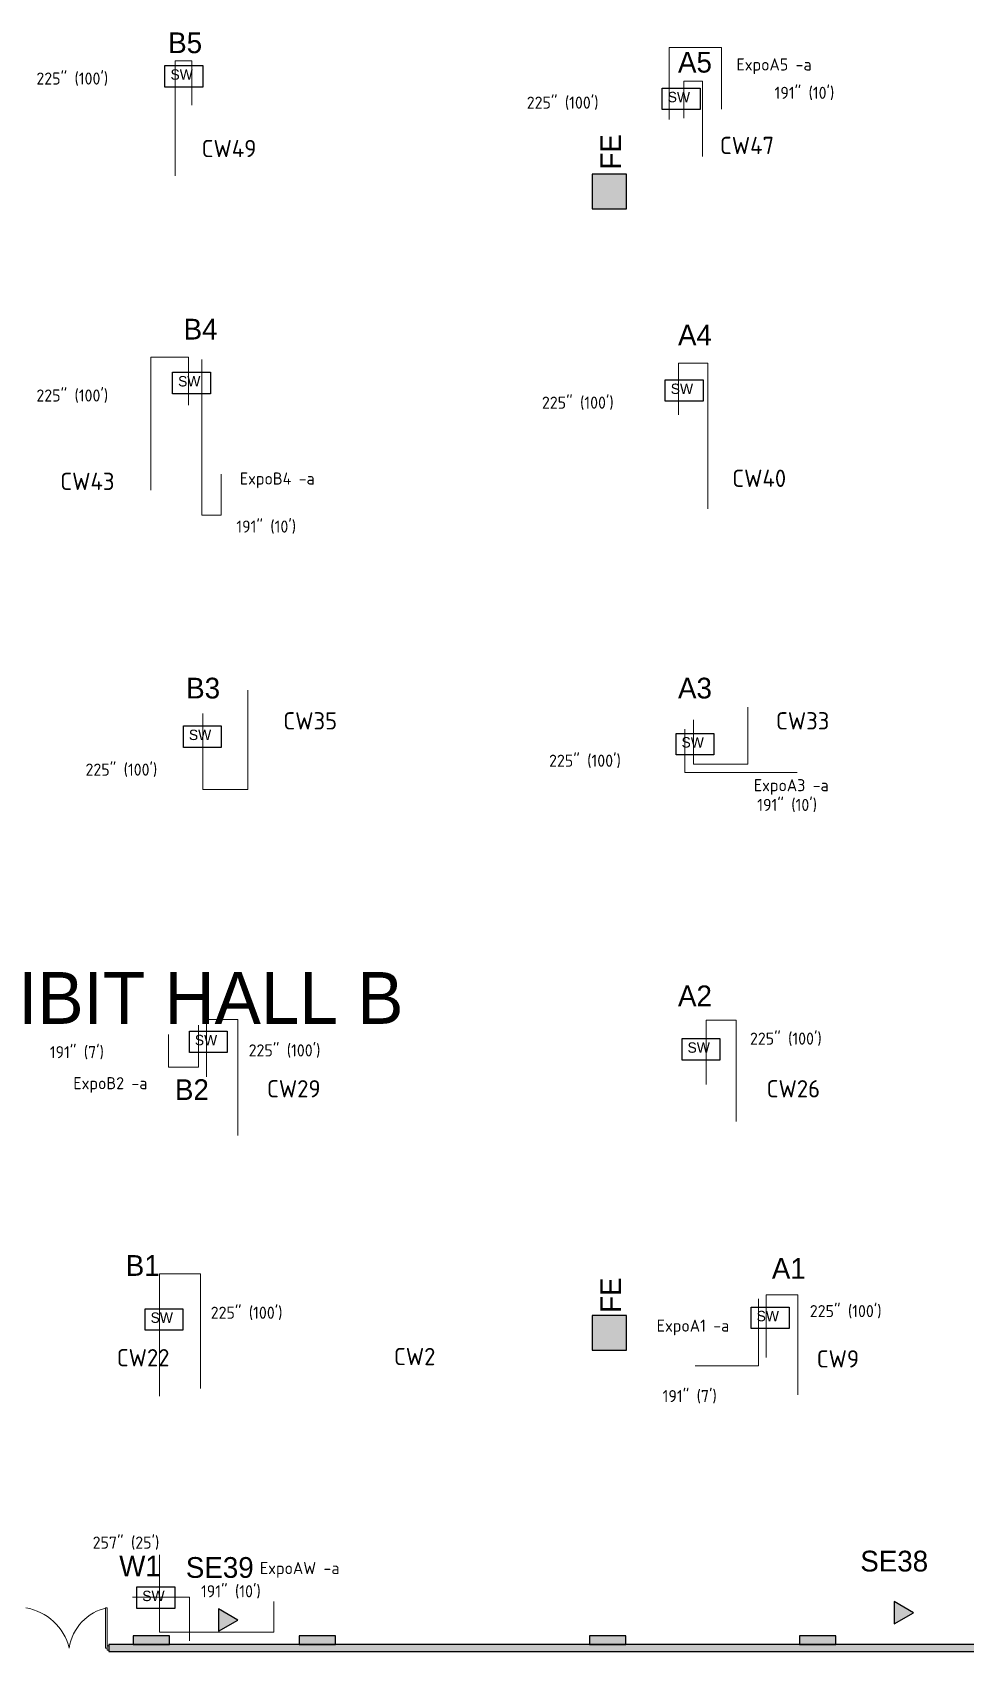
# Model space of a CAD drawing. Header units: inches. Extents: x 684 to 4480, y -4066 to -194.
# Drawn here: x 2108 to 3188, y -4065 to -2191 of the extents above; entities that cross this region are included whole.
import ezdxf
from ezdxf.enums import TextEntityAlignment as Align

# ---------------------------------------------------------------- set-up
doc = ezdxf.new("R2010")
doc.units = ezdxf.units.IN
doc.header["$LTSCALE"] = 100
doc.header["$MEASUREMENT"] = 0
doc.linetypes.add('DASHEDTINY', pattern=[2.8575, 1.905, -0.9525])
doc.layers.add('AP_Name', color=176, linetype='CONTINUOUS', lineweight=0, true_color=0x000080)
doc.layers.add('WIRE RUN', color=200, linetype='DASHEDTINY', lineweight=13, true_color=0xaa00ff)
doc.layers.add('bldg_clmn', color=9, linetype='CONTINUOUS')
doc.layers.add('bldg_fire90', color=1, linetype='CONTINUOUS')
for name, color, linetype, lineweight in [('bldg_doors', 7, 'CONTINUOUS', 18), ('bldg_text1', 94, 'CONTINUOUS', 25), ('bldg_wallint', 7, 'CONTINUOUS', 25), ('bldg_wallintsol', 7, 'CONTINUOUS', 25), ('data_location', 110, 'CONTINUOUS', 25), ('LENGTH', 4, 'CONTINUOUS', 18), ('Switch_Location', 40, 'CONTINUOUS', 25)]:
    doc.layers.add(name, color=color, linetype=linetype, lineweight=lineweight)
doc.styles.add('bldgtx36', font='bldgtx36')
doc.styles.add('bldgtx48', font='bldgtx48')
doc.styles.add('iso3098', font='iso3098')
doc.styles.add('showtx24', font='showtx24')

msp = doc.modelspace()

# ---------------------------------------------------------------- hatches: boundary and pattern name
at = {"layer": 'bldg_clmn'}
for points in [[(2795.425025630229, -2394.850359031742), (2795.425025630229, -2354.850359031743), (2755.425025630229, -2354.850359031743), (2755.425025630229, -2394.850359031742)], [(2795.425025630229, -3715.850359031743), (2795.425025630229, -3675.850359031743), (2755.425025630229, -3675.850359031743), (2755.425025630229, -3715.850359031743)], [(2224.425025630228, -4056.850359031743), (2266.425025630228, -4056.850359031743), (2266.425025630228, -4046.850359031743), (2224.425025630228, -4046.850359031743)], [(2416.425025630228, -4056.850359031743), (2458.425025630228, -4056.850359031743), (2458.425025630228, -4046.850359031743), (2416.425025630228, -4046.850359031743)], [(2752.425025630228, -4056.850359031743), (2794.425025630228, -4056.850359031743), (2794.425025630228, -4046.850359031743), (2752.425025630228, -4046.850359031743)], [(2995.425025630221, -4056.850359031744), (3037.425025630221, -4056.850359031744), (3037.425025630221, -4046.850359031744), (2995.425025630221, -4046.850359031744)]]:
    msp.add_hatch(color=256, dxfattribs=at).paths.add_polyline_path(points, flags=0)
at = {"layer": 'bldg_wallintsol'}
msp.add_hatch(color=256, dxfattribs=at).paths.add_polyline_path([(3492.675025630224, -3960.850359031745), (3488.050025630224, -3960.850359031744), (3488.050025630224, -4056.850359031744), (3482.675025630222, -4056.850359031744), (3482.675025630222, -3960.850359031744), (3475.425025630221, -3960.850359031744), (3475.425025630221, -4056.850359031744), (3339.959279501552, -4056.850359031743), (2196.425025630229, -4056.850359031744), (2196.425025630229, -4064.975359031744), (3339.959279501552, -4064.975359031744), (3492.675025630224, -4064.975359031743)], flags=0)
at = {"layer": 'data_location'}
for points in [[(3127.460620447596, -4019.901105014633), (3105.071224567025, -4006.974581275992), (3105.071224567025, -4032.827628753274)], [(2345.400578558113, -4028.407310203498), (2323.011182677542, -4015.480786464857), (2323.011182677542, -4041.333833942139)]]:
    msp.add_hatch(color=256, dxfattribs=at).paths.add_polyline_path(points, flags=0)

# ---------------------------------------------------------------- linework, layer by layer
at = {"layer": 'bldg_clmn'}
for points in [[(2795.425025630229, -2394.850359031742), (2795.425025630229, -2354.850359031743), (2755.425025630229, -2354.850359031743), (2755.425025630229, -2394.850359031742)], [(2795.425025630229, -3715.850359031743), (2795.425025630229, -3675.850359031743), (2755.425025630229, -3675.850359031743), (2755.425025630229, -3715.850359031743)], [(2224.425025630228, -4056.850359031743), (2266.425025630228, -4056.850359031743), (2266.425025630228, -4046.850359031743), (2224.425025630228, -4046.850359031743)], [(2416.425025630228, -4056.850359031743), (2458.425025630228, -4056.850359031743), (2458.425025630228, -4046.850359031743), (2416.425025630228, -4046.850359031743)], [(2752.425025630228, -4056.850359031743), (2794.425025630228, -4056.850359031743), (2794.425025630228, -4046.850359031743), (2752.425025630228, -4046.850359031743)], [(2995.425025630221, -4056.850359031744), (3037.425025630221, -4056.850359031744), (3037.425025630221, -4046.850359031744), (2995.425025630221, -4046.850359031744)]]:
    msp.add_lwpolyline(points, close=True, dxfattribs=at)
at = {"layer": 'bldg_doors'}
for p, q in [((2192.582920367071, -4060.814174821218), (2192.582920367071, -4014.235227452798)), ((2192.582920367071, -4014.235227452798), (2194.50397299865, -4014.235227452798)), ((2194.50397299865, -4014.235227452798), (2194.50397299865, -4060.814174821218)), ((2194.50397299865, -4060.814174821218), (2192.582920367071, -4060.814174821218)), ((2194.50397299865, -4058.412859031744), (2196.425025630229, -4058.412859031744)), ((2194.50397299865, -4063.215490610691), (2194.50397299865, -4058.412859031744)), ((2196.425025630229, -4063.215490610691), (2194.50397299865, -4063.215490610691)), ((2196.425025630229, -4058.412859031744), (2196.425025630229, -4063.215490610691))]:
    msp.add_line(p, q, dxfattribs=at)
for centre, radius, start, end in [((2089.522077235799, -4076.243475402907), 62.94586413778856, 14.18893519468062, 80.09835967922116), ((2205.661144518699, -4068.794371285152), 55.68826314446802, 101.5574562239916, 171.7610806139582)]:
    msp.add_arc(centre, radius, start, end, dxfattribs=at)
at = {"layer": 'bldg_wallint'}
for p, q in [((2196.425025630229, -4056.850359031744), (2196.425025630229, -4064.975359031746)), ((3339.959279501552, -4056.850359031743), (2196.425025630229, -4056.850359031744)), ((2196.425025630229, -4056.850359031744), (2196.425025630229, -4064.975359031744)), ((2196.425025630229, -4064.975359031744), (3339.959279501552, -4064.975359031744))]:
    msp.add_line(p, q, dxfattribs=at)
at = {"layer": 'data_location'}
for points in [[(3127.460620447596, -4019.901105014633), (3105.071224567025, -4006.974581275992), (3105.071224567025, -4032.827628753274)], [(2345.400578558113, -4028.407310203498), (2323.011182677542, -4015.480786464857), (2323.011182677542, -4041.333833942139)]]:
    msp.add_lwpolyline(points, close=True, dxfattribs=at)
at = {"layer": 'Switch_Location'}
for points in [[(2261.283425530628, -2229.073307028473), (2305.175902787889, -2229.073307028473), (2305.175902787889, -2253.896822184191), (2261.283425530628, -2253.896822184191)], [(2836.598793908021, -2255.125658636559), (2880.491271165282, -2255.125658636559), (2880.491271165282, -2279.949173792278), (2836.598793908021, -2279.949173792278)], [(2270.022156106398, -2584.142582530651), (2313.914633363658, -2584.142582530651), (2313.914633363658, -2608.966097686368), (2270.022156106398, -2608.966097686368)], [(2840.123171366979, -2592.826699733347), (2884.01564862424, -2592.826699733347), (2884.01564862424, -2617.650214889064), (2840.123171366979, -2617.650214889064)], [(2282.536885060998, -2993.426245447382), (2326.429362318259, -2993.426245447382), (2326.429362318259, -3018.249760603102), (2282.536885060998, -3018.249760603102)], [(2852.637900321579, -3002.110362650078), (2896.53037757884, -3002.110362650078), (2896.53037757884, -3026.933877805797), (2852.637900321579, -3026.933877805797)], [(2289.458997890512, -3346.702267005416), (2333.351475147773, -3346.702267005416), (2333.351475147773, -3371.525782161134), (2289.458997890512, -3371.525782161134)], [(2859.560013151093, -3355.386384208112), (2903.452490408354, -3355.386384208112), (2903.452490408354, -3380.209899363831), (2859.560013151093, -3380.209899363831)], [(2238.222133662394, -3668.051448722601), (2282.114610919655, -3668.051448722601), (2282.114610919655, -3692.874963878319), (2238.222133662394, -3692.874963878319)], [(2939.516761230675, -3666.182443354463), (2983.409238487936, -3666.182443354463), (2983.409238487936, -3691.005958510181), (2939.516761230675, -3691.005958510181)], [(2228.589828967508, -3990.137068918019), (2272.482306224769, -3990.137068918019), (2272.482306224769, -4014.960584073738), (2228.589828967508, -4014.960584073738)]]:
    msp.add_lwpolyline(points, close=True, dxfattribs=at)
at = {"layer": 'WIRE RUN'}
for p, q in [((2844.569980381563, -2291.627552480382), (2844.569980381563, -2207.987964919453)), ((2844.569980381563, -2207.987964919453), (2905.358904269583, -2207.987964919453)), ((2905.358904269583, -2207.987964919453), (2905.358904269583, -2279.483678898329)), ((2303.749123644617, -2569.304878126751), (2303.749123644617, -2749.485227856515)), ((2326.350776919528, -2749.485227856515), (2326.350776919528, -2702.140643082884)), ((2303.749123644617, -2749.485227856515), (2326.350776919528, -2749.485227856515)), ((2862.802217704036, -2997.367072174412), (2862.802217704036, -3047.537048487469)), ((2862.802217704036, -3047.537048487469), (2992.901973485435, -3047.537048487469)), ((2265.313385750788, -3388.475322081824), (2265.313385750788, -3350.659937483194)), ((2300.148140542881, -3339.915261894565), (2300.148140542881, -3388.475322081824)), ((2300.148140542881, -3388.475322081824), (2265.313385750788, -3388.475322081824)), ((2948.139217394359, -3656.766322007058), (2948.139217394359, -3734.015048120828)), ((2948.139217394359, -3734.015048120828), (2874.945830728562, -3734.015048120828)), ((2223.56835415838, -4002.138455550052), (2289.798718549326, -4002.138455550052)), ((2289.798718549326, -4002.138455550052), (2289.798718549326, -4052.348795913772))]:
    msp.add_line(p, q, dxfattribs=at)
at = {"layer": 'WIRE RUN', "color": 40, "true_color": 0xffaa00}
for p, q in [((2273.158691844296, -2356.793814485611), (2273.158691844296, -2223.606344769123)), ((2273.158691844296, -2223.606344769123), (2292.468705265552, -2223.606344769123)), ((2292.468705265552, -2223.606344769123), (2292.468705265552, -2275.061395576757)), ((2883.171616041678, -2247.211536427973), (2861.558272913414, -2247.211536427973)), ((2861.558272913414, -2247.211536427973), (2861.558272913414, -2290.02711316843)), ((2883.171616041678, -2334.299727101917), (2883.171616041678, -2247.211536427973)), ((2244.844503612932, -2720.642896806602), (2244.844503612932, -2566.792888136703)), ((2244.844503612932, -2566.792888136703), (2288.305308375722, -2566.792888136703)), ((2288.305308375722, -2566.792888136703), (2288.305308375722, -2622.049889050873)), ((2889.399920823947, -2573.560585428437), (2855.297650650215, -2573.560585428437)), ((2855.297650650215, -2573.560585428437), (2855.297650650215, -2633.296343942254)), ((2889.399920823947, -2742.152067008901), (2889.399920823947, -2573.560585428437)), ((2357.22632835754, -2951.874854573609), (2357.22632835754, -3067.158367908235)), ((2305.211748292667, -3067.158367908235), (2305.211748292667, -2979.139123203307)), ((2935.652413857876, -2971.741156166204), (2935.652413857876, -3037.797342712385)), ((2872.886201121418, -3037.797342712385), (2872.886201121418, -2986.34433778222)), ((2935.652413857876, -3037.797342712385), (2872.886201121418, -3037.797342712385)), ((2357.22632835754, -3067.158367908235), (2305.211748292667, -3067.158367908235)), ((2345.400164157458, -3333.39303173094), (2309.44709880253, -3333.39303173094)), ((2309.44709880253, -3333.39303173094), (2309.44709880253, -3399.514522370191)), ((2345.400164157458, -3467.721917952316), (2345.400164157458, -3333.39303173094)), ((2922.048267383868, -3334.223316145694), (2887.580685881988, -3334.223316145694)), ((2887.580685881988, -3334.223316145694), (2887.580685881988, -3408.483599468161)), ((2922.048267383868, -3451.308784084392), (2922.048267383868, -3334.223316145694)), ((2302.439333362622, -3627.83585765829), (2255.09681557096, -3627.83585765829)), ((2255.09681557096, -3627.83585765829), (2255.09681557096, -3769.217503691552)), ((2302.439333362622, -3760.347304847827), (2302.439333362622, -3627.83585765829)), ((2993.545519825926, -3651.907092855704), (2957.049904265325, -3651.907092855704)), ((2957.049904265325, -3651.907092855704), (2957.049904265325, -3724.556846514452)), ((2993.545519825926, -3767.811998130959), (2993.545519825926, -3651.907092855704)), ((2254.996491433597, -3952.848146426839), (2254.996491433597, -4042.433456155763)), ((2387.036074629694, -4042.433456155763), (2387.036074629694, -4007.008089473646)), ((2254.996491433597, -4042.433456155763), (2387.036074629694, -4042.433456155763))]:
    msp.add_line(p, q, dxfattribs=at)

# ---------------------------------------------------------------- texts
at = {"layer": 'AP_Name', "style": 'iso3098'}
for s, p in [('ExpoA5 -a', (2922.524039681134, -2234.797844819709)), ('ExpoB4 -a', (2347.835320667935, -2714.076221093533)), ('ExpoA3 -a', (2942.61567730731, -3069.079178630426)), ('ExpoB2 -a', (2155.214831291003, -3413.985624546439)), ('ExpoA1 -a', (2830.261711602976, -3694.626093494581)), ('ExpoAW -a', (2371.073879402787, -3975.290342250172))]:
    msp.add_text(s, height=14, dxfattribs=at).set_placement(p)
at = {"layer": 'bldg_fire90', "style": 'bldgtx36'}
for p in [(2789.024174539656, -2328.982169591844), (2788.983551064048, -3652.348927561805)]:
    msp.add_text('FE', height=24, rotation=90, dxfattribs=at).set_placement(p, align=Align.CENTER)
at = {"layer": 'bldg_text1', "style": 'bldgtx36'}
msp.add_text('EXHIBIT HALL B', height=60, dxfattribs=at).set_placement((2231.797840828239, -3338.335791646718), align=Align.CENTER)
at = {"layer": 'data_location'}
for s, height, style, p in [('CW49', 20, 'iso3098', (2303.661408193143, -2335.117053178026)), ('CW47', 20, 'iso3098', (2903.429432986137, -2331.56111627214)), ('CW40', 20, 'iso3098', (2917.653180609686, -2716.787614409932)), ('CW43', 20, 'iso3098', (2140.088310522327, -2720.343551315819)), ('CW35', 20, 'iso3098', (2398.174655214723, -2997.585728120231)), ('CW33', 20, 'iso3098', (2968.25179215586, -2997.585728120231)), ('CW29', 20, 'iso3098', (2379.306853992085, -3423.458955716919)), ('CW26', 20, 'iso3098', (2957.470191457209, -3423.458955716919)), ('CW22', 20, 'iso3098', (2205.453542726348, -3734.777675890448)), ('CW2', 20, 'iso3098', (2526.206163511196, -3733.429975803116)), ('CW9', 20, 'iso3098', (3015.421295212455, -3736.125375977779)), ('SE38', 24, 'showtx24', (3065.838094335775, -3972.20628069795)), ('SE39', 24, 'showtx24', (2285.413103617417, -3979.578058091517))]:
    msp.add_text(s, height=height, dxfattribs=dict(at, style=style)).set_placement(p)
at = {"layer": 'LENGTH', "color": 4, "style": 'iso3098'}
for s, p in [('225" (100\')', (2112.469296311437, -2251.082481482276)), ('225" (100\')', (2679.88477488809, -2278.988160756538)), ('191" (10\')', (2966.620435248682, -2267.62187296202)), ('225" (100\')', (2112.469296311437, -2617.990486754975)), ('225" (100\')', (2697.455017394106, -2626.258836169573)), ('191" (10\')', (2343.82508337507, -2769.695661122005)), ('225" (100\')', (2169.314198536785, -3051.045287344442)), ('225" (100\')', (2705.723366808702, -3040.709850576197)), ('191" (10\')', (2946.63342138881, -3091.886324543141)), ('225" (100\')', (2938.169523233561, -3362.43125496789)), ('191" (7\')', (2127.965333688452, -3378.100363016509)), ('225" (100\')', (2358.086956261126, -3376.036603020548)), ('225" (100\')', (2314.178787545729, -3679.683234559424)), ('225" (100\')', (3007.433113319822, -3677.82795982497)), ('191" (7\')', (2837.104585436711, -3776.241679105159)), ('257" (25\')', (2177.569475905419, -3945.779384923765)), ('191" (10\')', (2302.931131386378, -4002.134074862272))]:
    msp.add_text(s, height=14, dxfattribs=at).set_placement(p)
at = {"layer": 'Switch_Location'}
for s, height, style, p in [('B5', 24, 'showtx24', (2264.994761135345, -2214.658537126132)), ('A5', 24, 'showtx24', (2854.902321264606, -2237.191911163754)), ('SW', 12, 'bldgtx48', (2267.662547959138, -2245.436792676341)), ('SW', 12, 'bldgtx48', (2842.977916336531, -2271.489144284426)), ('B4', 24, 'showtx24', (2282.82908250606, -2546.186313452688)), ('A4', 24, 'showtx24', (2854.902321264606, -2552.971490619205)), ('SW', 12, 'bldgtx48', (2276.401278534907, -2600.506068178517)), ('SW', 12, 'bldgtx48', (2846.502293795489, -2609.190185381213)), ('B3', 24, 'showtx24', (2285.786669541313, -2961.674294770986)), ('A3', 24, 'showtx24', (2854.902321264606, -2961.674294770986)), ('SW', 12, 'bldgtx48', (2288.916007489508, -3009.789731095249)), ('SW', 12, 'bldgtx48', (2859.01702275009, -3018.473848297946)), ('A2', 24, 'showtx24', (2854.902321264605, -3317.89638380299)), ('SW', 12, 'bldgtx48', (2295.838120319022, -3363.065752653282)), ('SW', 12, 'bldgtx48', (2865.939135579603, -3371.749869855979)), ('B2', 24, 'showtx24', (2272.800930736248, -3426.459294201435)), ('B1', 24, 'showtx24', (2215.875313380564, -3630.014775812128)), ('A1', 24, 'showtx24', (2963.518079870499, -3633.407364395385)), ('SW', 12, 'bldgtx48', (2244.601256090904, -3684.414934370468)), ('SW', 12, 'bldgtx48', (2945.895883659185, -3682.545929002329)), ('W1', 24, 'showtx24', (2208.289393406007, -3977.809028336307)), ('SW', 12, 'bldgtx48', (2234.968951396018, -4006.500554565887))]:
    msp.add_text(s, height=height, dxfattribs=dict(at, style=style)).set_placement(p)

doc.saveas('drawing.dxf')
